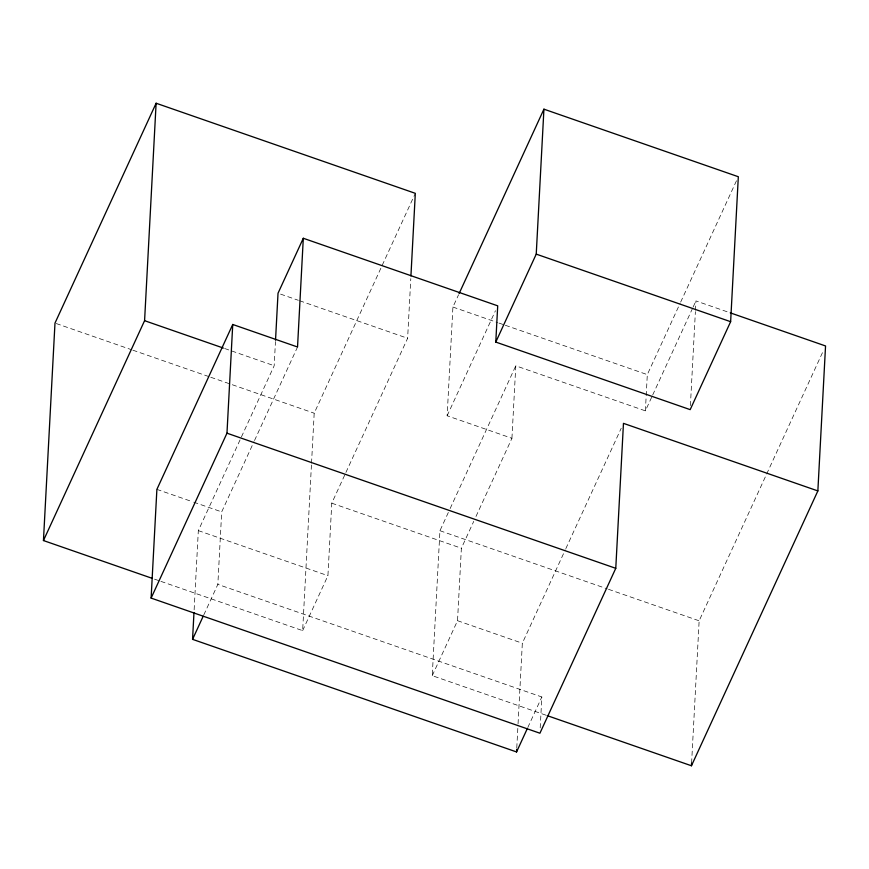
<?xml version="1.0" encoding="UTF-8"?>
<svg xmlns="http://www.w3.org/2000/svg" width="869" height="869" viewBox="0 0 869 869"><rect width="100%" height="100%" fill="white"/><g stroke="black" fill="none" stroke-linecap="round" stroke-linejoin="round"><path stroke-width="0.65" stroke-dasharray="4.34 3.26" d="M194.135 609.81L198.328 530.622L274.18 365.719L275.462 341.56M203.802 614.915L217.847 584.37L221.693 511.895L253.954 441.745M160.917 581.372L302.651 630.633L311.46 464.513M311.536 463.166L314.187 413.199L414.752 194.558M302.651 630.633L327.928 575.669L331.773 503.184L345.362 473.648M345.927 472.421L407.626 338.28L410.787 278.677M545.884 715.165L432.251 675.669L439.942 530.72L449.566 509.799M475.984 516.468L511.939 438.291L447.144 415.773L452.912 307.05L458.56 294.765M432.251 675.669L457.528 620.705L461.374 548.23L473.735 521.357M511.939 438.291L515.784 365.816L645.385 410.852L652.13 396.199M516.773 747.916L517.989 725.104M518.054 723.758L522.334 643.223L565.263 549.871M540.203 727.853L541.843 696.981L217.847 584.37M645.385 410.852L647.307 374.615L680.101 303.335M690.399 405.617L695.385 311.656M695.45 310.32L695.95 300.924L728.982 312.406M691.594 763.047L699.143 620.803L823.28 350.891M254.519 440.518L297.535 346.992M447.144 415.773L495.46 310.722M450.131 508.561L515.784 365.816M565.828 548.643L621.205 428.276M680.666 302.097L736.63 180.426M652.695 394.982L692.582 308.256M693.136 307.029L695.95 300.924M527.798 727.516L541.843 696.981M452.912 307.05L497.676 322.616M498.947 323.051L504.063 324.832M505.345 325.278L647.307 374.615M280.568 294.124L298.349 300.305M299.62 300.75L407.626 338.28M224.626 348.502L274.18 365.719M56.268 323.55L131.599 349.74M132.87 350.185L209.483 376.809M210.765 377.255L314.187 413.199M439.942 530.72L607.203 588.845M608.485 589.291L699.143 620.803M331.773 503.184L461.374 548.23M156.887 489.377L192.473 501.739M193.744 502.184L221.693 511.895M198.328 530.622L327.928 575.669M457.528 620.705L522.334 643.223M154.541 579.156L159.646 580.926"/><path stroke-width="1.3" d="M151.977 578.265L43.45 540.551L54.986 323.105L156.116 103.237L415.317 193.331L410.928 275.962M43.45 540.551L144.58 320.683L156.116 103.237M547.166 715.611L691.452 765.763L817.859 490.92L623.464 423.355L615.773 568.315L539.921 733.219L151.119 598.089L156.887 489.377L232.74 324.474L297.535 346.992L303.303 238.269L497.709 305.834L495.786 342.082L690.182 409.636L730.633 321.693L738.324 176.733L543.929 109.168L459.125 293.537M527.233 728.743L516.566 751.946L192.56 639.345L193.983 612.493M151.119 598.089L226.972 433.186L232.74 324.474M275.527 340.213L278.026 293.244L303.303 238.269M495.786 342.082L536.238 254.128L543.929 109.168M516.566 751.946L516.707 749.263M691.452 765.763L691.594 763.047M817.859 490.92L825.55 345.96L730.253 312.84M192.56 639.345L203.237 616.132M536.238 254.128L730.633 321.693M144.58 320.683L223.355 348.056M226.972 433.186L615.773 568.315"/></g></svg>
